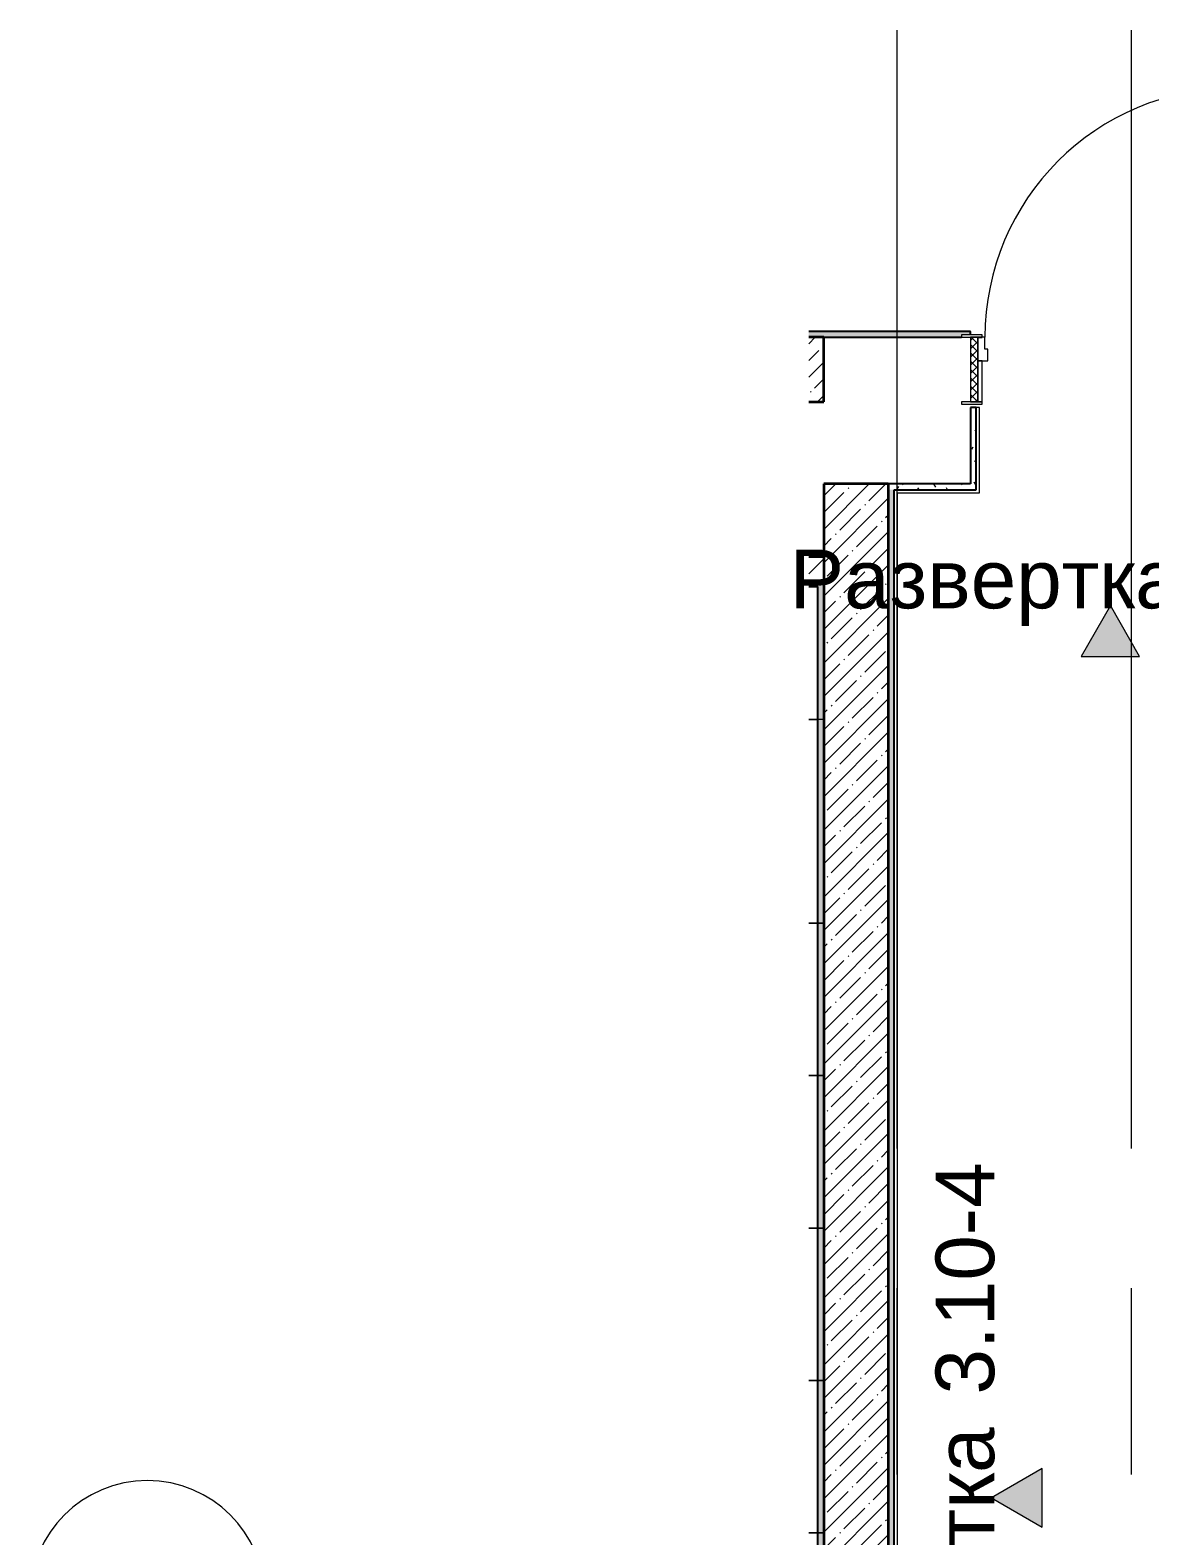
# Model space of a CAD drawing. Header units: millimetres. Extents: x 62702 to 101096, y -2454 to 12271.
# Drawn here: x 62702 to 66523, y 3811 to 8948 of the extents above; entities that cross this region are included whole.
import ezdxf

# ---------------------------------------------------------------- set-up
doc = ezdxf.new("R2010")
doc.units = ezdxf.units.MM
doc.linetypes.add('Осевая', pattern=[3175, 635, -476.25, 1587.5, -476.25])
for name, color, linetype, lineweight in [('A-DOOR', 7, 'Continuous', 9), ('A-DOOR-1', 7, 'Continuous', 13), ('A-DOOR-FRAM', 7, 'Continuous', 13), ('A-DOOR-FRAM-1', 7, 'Continuous', 9), ('A-WALL', 7, 'Continuous', 9), ('G-ANNO-SYMB', 7, 'Continuous', 9), ('I-WALL', 7, 'Continuous', 9), ('Оси', 7, 'Continuous', 9), ('Оси-1', 7, 'Continuous', 20), ('Оси-2', 7, 'Осевая', 9)]:
    doc.layers.add(name, color=color, linetype=linetype, lineweight=lineweight)
for name, color, linetype, lineweight, true_color in [('A-WALL-1', 7, 'Continuous', 25, 0x3c3c3c), ('A-WALL-3', 7, 'Continuous', 35, 0x3c3c3c), ('A-WALL-FNSH-1', 7, 'Continuous', 13, 0x3c3c3c), ('I-FURN-4', 7, 'Continuous', 9, 0xf0f0f0)]:
    doc.layers.add(name, color=color, linetype=linetype, lineweight=lineweight, true_color=true_color)
doc.styles.add('Arial_1', font='arial.ttf', dxfattribs={"height": 200})
pattern_1 = [(45, (0, 0), (-57.02463, 57.02463), []), (45, (57.025, 0), (-57.02463, 57.02463), [100.806, -20.161, 3.353, -16.808])]
pattern_2 = [(0, (0, 0), (121.92, 30.48), [10.058, -81.382, 10.058, -81.382, -487.68]), (0, (0, 0), (121.92, 30.48), [-182.88, 10.058, -172.822, 10.058, -81.382, -213.36]), (0, (0, 0), (121.92, 30.48), [-457.2, 10.058, -50.902, 10.058, -142.342]), (120, (45.72, 15.24), (-87.356454, 90.345817), [10.058, -81.382, 10.058, -81.382, -487.68]), (120, (45.72, 15.24), (-87.356454, 90.345817), [-182.88, 10.058, -172.822, 10.058, -81.382, -213.36]), (120, (45.72, 15.24), (-87.356454, 90.345817), [-457.2, 10.058, -50.902, 10.058, -142.342]), (240, (60.96, 76.2), (-34.563546, -120.825817), [10.058, -81.382, 10.058, -81.382, -487.68]), (240, (60.96, 76.2), (-34.563546, -120.825817), [-182.88, 10.058, -172.822, 10.058, -81.382, -213.36]), (240, (60.96, 76.2), (-34.563546, -120.825817), [-457.2, 10.058, -50.902, 10.058, -142.342])]

# ---------------------------------------------------------------- blocks, each defined once
blk = doc.blocks.new('110_Дверь_СКБ_1Ст_Внутренняя1 - Д-7_л__950x2100h_Туалет-21784696-План разверток пом_3_10_ Этаж 3')
at = {"layer": 'A-DOOR'}
h = blk.add_hatch(dxfattribs=at)
h.set_pattern_fill('FP_5', color=256, style=0, pattern_type=2)
h.set_pattern_definition([(135, (1826.41, 174.685), (-14.14214, -14.14214), []), (225, (1826.41, 174.685), (14.14214, -14.14214), [])])
h.paths.add_polyline_path([(487.5, -110), (487.5, 110), (462.5, 110), (462.5, -110)])
at = {"layer": 'A-DOOR-FRAM-1'}
h = blk.add_hatch(dxfattribs=at)
h.set_pattern_fill('FP_6', color=256, style=0, pattern_type=2)
h.set_pattern_definition([(45, (-296.384, 174.685), (-14.1421, 14.1421), []), (135, (-296.384, 174.685), (-14.1421, -14.1421), [])])
h.paths.add_polyline_path([(-437.5, -110), (-437.5, 110), (-462.5, 110), (-462.5, -110)])
at = {"layer": 'A-DOOR'}
blk.add_arc((437.5, 110), 850, 90, 180, dxfattribs=at)
at = {"layer": 'A-DOOR-1'}
for p, q in [((437.5, 960), (397.5, 960)), ((397.5, 960), (397.5, 110)), ((437.5, 110), (437.5, 960)), ((397.5, 110), (437.5, 110))]:
    blk.add_line(p, q, dxfattribs=at)
at = {"layer": 'A-DOOR-FRAM'}
for p, q in [((-422.5, 118), (-492.5, 118)), ((-492.5, 118), (-492.5, 110)), ((-492.5, 110), (-422.5, 110)), ((-437.5, 110), (-462.5, 110)), ((-462.5, 110), (-462.5, -110)), ((-412.5, 110), (-437.5, 110)), ((-437.5, 110), (-437.5, 30)), ((-437.5, -110), (-437.5, 110)), ((-422.5, 110), (-437.5, 110)), ((-437.5, 110), (-437.5, 109)), ((-437.5, 109), (-422.5, 109)), ((-422.5, 110), (-422.5, 118)), ((-422.5, 109), (-422.5, 110)), ((-412.5, 70), (-412.5, 110)), ((437.5, 110), (437.5, 70)), ((462.5, 110), (437.5, 110)), ((517.5, 118), (447.5, 118)), ((447.5, 118), (447.5, 110)), ((462.5, 110), (447.5, 110)), ((447.5, 110), (447.5, 109)), ((447.5, 110), (517.5, 110)), ((447.5, 109), (462.5, 109)), ((462.5, 30), (462.5, 110)), ((487.5, 110), (462.5, 110)), ((462.5, 110), (462.5, -110)), ((462.5, 109), (462.5, 110)), ((487.5, -110), (487.5, 110)), ((517.5, 110), (517.5, 118)), ((-402.5, 70), (-412.5, 70)), ((-402.5, 30), (-402.5, 70)), ((437.5, 70), (427.5, 70)), ((427.5, 70), (427.5, 30)), ((-437.5, 30), (-402.5, 30)), ((-422.5, 30), (-437.5, 30)), ((-437.5, 30), (-437.5, -110)), ((-422.5, -110), (-422.5, 30)), ((427.5, 30), (462.5, 30)), ((462.5, 30), (447.5, 30)), ((447.5, 30), (447.5, -110)), ((462.5, -110), (462.5, 30)), ((-422.5, -110), (-492.5, -110)), ((-492.5, -110), (-492.5, -118)), ((-492.5, -118), (-422.5, -118)), ((-462.5, -110), (-437.5, -110)), ((-437.5, -110), (-422.5, -110)), ((-422.5, -118), (-422.5, -110)), ((447.5, -110), (462.5, -110)), ((517.5, -110), (447.5, -110)), ((447.5, -110), (447.5, -118)), ((447.5, -118), (517.5, -118)), ((462.5, -110), (487.5, -110)), ((517.5, -118), (517.5, -110))]:
    blk.add_line(p, q, dxfattribs=at)
blk = doc.blocks.new('шкаф 1_112 - шкаф 1_112-31117176-План разверток пом_3_10_ Этаж 3')
at = {"layer": 'I-FURN-4'}
for p, q in [((-20, 6070), (-51.4, 6070)), ((0, 6070), (-51.4, 6070)), ((-51.4, 6070), (-20, 6070)), ((0, 5375), (0, 6070)), ((-51.4, 5375), (-20, 5375)), ((0, 5375), (-51.4, 5375)), ((-51.4, 5375), (-20, 5375)), ((-51.4, 5375), (0, 5375)), ((-20, 5375), (-51.4, 5375)), ((0, 4855), (0, 5375)), ((-51.4, 4855), (-20, 4855)), ((-51.4, 4855), (0, 4855)), ((-20, 4855), (-51.4, 4855)), ((0, 4855), (-51.4, 4855)), ((-51.4, 4855), (-20, 4855)), ((0, 4335), (0, 4855)), ((-51.4, 4335), (-20, 4335)), ((0, 4335), (-51.4, 4335)), ((-51.4, 4335), (-20, 4335)), ((-51.4, 4335), (0, 4335)), ((-20, 4335), (-51.4, 4335)), ((0, 3815), (0, 4335)), ((-51.4, 3815), (-20, 3815)), ((-51.4, 3815), (0, 3815)), ((-20, 3815), (-51.4, 3815)), ((0, 3815), (-51.4, 3815)), ((-51.4, 3815), (-20, 3815)), ((0, 3295), (0, 3815)), ((-20, 3295), (-51.4, 3295)), ((0, 3295), (-51.4, 3295)), ((-51.4, 3295), (-20, 3295)), ((-51.4, 3295), (0, 3295)), ((-20, 3295), (-51.4, 3295)), ((0, 2775), (0, 3295))]:
    blk.add_line(p, q, dxfattribs=at)
blk = doc.blocks.new('Ось сетки - D8-29747960-План разверток пом_3_10_ Этаж 3')
at = {"layer": 'Оси-1'}
for start, end in [(360, 180), (180, 360)]:
    blk.add_arc((0, 0), 4, start, end, dxfattribs=at)
blk = doc.blocks.new('Фасад - Марка фасада_Указатель-25386507-План разверток пом_3_10_ Этаж 3')
at = {"layer": 'G-ANNO-SYMB'}
blk.add_hatch(color=256, dxfattribs=at).paths.add_polyline_path([(-1, 0), (0, 1.732), (1, 0), (0, 0)])
for p, q in [((0, 1.732), (-1, 0)), ((1, 0), (0, 1.732)), ((-1, 0), (0, 0)), ((0, 0), (1, 0))]:
    blk.add_line(p, q, dxfattribs=at)

msp = doc.modelspace()

# ---------------------------------------------------------------- hatches: boundary and pattern name
at = {"layer": 'I-WALL'}
h = msp.add_hatch(dxfattribs=at)
h.set_pattern_fill('FP_10', color=256, style=0, pattern_type=2)
h.set_pattern_definition(pattern_2)
h.paths.add_polyline_path([(72145.9, 7900), (72145.9, 7920), (71660, 7920), (71660, 7908), (71690, 7908), (71690, 7900), (71860, 7900)])
h.paths.add_polyline_path([(70449.1, 7900), (70680, 7900), (70680, 7908), (70710, 7908), (70710, 7920), (69360, 7920), (69360, 7908), (69390, 7908), (69390, 7900)])
h.paths.add_polyline_path([(68230, 7900), (68230, 7908), (68260, 7908), (68260, 7920), (66860, 7920), (66860, 7908), (66890, 7908), (66890, 7900), (67055.4, 7900)])
h.paths.add_polyline_path([(65880, 7900), (65880, 7908), (65910, 7908), (65910, 7920), (65358.6, 7920), (65358.6, 7900), (65410, 7900)])
h = msp.add_hatch(dxfattribs=at)
h.set_pattern_fill('FP_3', color=256, style=0, pattern_type=2)
h.set_pattern_definition(pattern_1)
h.paths.add_polyline_path([(65410, 7680), (65410, 7900), (65358.6, 7900), (65358.6, 7680)])
h = msp.add_hatch(dxfattribs=at)
h.set_pattern_fill('FP_10', color=256, style=0, pattern_type=2)
h.set_pattern_definition(pattern_2)
h.paths.add_polyline_path([(65930, 7380), (65930, 7660), (65910, 7660), (65910, 7380)])
h = msp.add_hatch(dxfattribs=at)
h.set_pattern_fill('FP_3', color=256, style=0, pattern_type=2)
h.set_pattern_definition(pattern_1)
h.paths.add_polyline_path([(65410, -100), (65630, -100), (65630, 7400), (65410, 7400), (65410, 100)])
h = msp.add_hatch(dxfattribs=at)
h.set_pattern_fill('FP_10', color=256, style=0, pattern_type=2)
h.set_pattern_definition(pattern_2)
h.paths.add_polyline_path([(65910, 7380), (65910, 7400), (65630, 7400), (65630, 7380), (65661, 7380)])
h = msp.add_hatch(dxfattribs=at)
h.set_pattern_fill('FP_10', color=256, style=0, pattern_type=2)
h.set_pattern_definition(pattern_2)
h.paths.add_polyline_path([(65650, 400), (65650, 7380), (65630, 7380), (65630, 400)])
h = msp.add_hatch(dxfattribs=at)
h.set_pattern_fill('FP_9', color=256, style=0, pattern_type=2)
h.set_pattern_definition([(45, (0, 0), (-35.35534, 35.35534), [])])
h.paths.add_polyline_path([(65390, 7070), (65410, 7070), (65410, 7150), (65358.6, 7150), (65358.6, 7070)])
h = msp.add_hatch(dxfattribs=at)
h.set_pattern_fill('FP_10', color=256, style=0, pattern_type=2)
h.set_pattern_definition(pattern_2)
h.paths.add_polyline_path([(65390, 7050), (65390, 7070), (65358.6, 7070), (65358.6, 7050)])
h = msp.add_hatch(dxfattribs=at)
h.set_pattern_fill('FP_10', color=256, style=0, pattern_type=2)
h.set_pattern_definition(pattern_2)
h.paths.add_polyline_path([(65390, 140), (65410, 140), (65410, 7070), (65390, 7070), (65390, 141)])

# ---------------------------------------------------------------- linework, layer by layer
at = {"layer": 'A-WALL'}
msp.add_line((65410, 7070), (65390, 7070), dxfattribs=at)
at = {"layer": 'A-WALL-1'}
for p, q in [((65910, 7920), (65358.6, 7920)), ((65910, 7908), (65910, 7920)), ((65410, 7900), (65880, 7900)), ((65910, 7660), (65910, 7400)), ((65930, 7660), (65910, 7660)), ((65930, 7380), (65930, 7660)), ((65910, 7400), (65630, 7400)), ((65650, 7380), (65930, 7380)), ((65650, 420), (65650, 7380)), ((65410, 7150), (65358.6, 7150)), ((65358.6, 7070), (65390, 7070)), ((65358.6, 7050), (65390, 7050)), ((65390, 140), (65390, 7050))]:
    msp.add_line(p, q, dxfattribs=at)
at = {"layer": 'A-WALL-3'}
for p, q in [((65410, 7900), (65358.6, 7900)), ((65410, 7680), (65410, 7900)), ((65358.6, 7680), (65410, 7680)), ((65630, 7400), (65410, 7400)), ((65410, 7400), (65410, 7380)), ((65630, 7400), (65630, -100)), ((65410, 7380), (65410, -100))]:
    msp.add_line(p, q, dxfattribs=at)
at = {"layer": 'A-WALL-FNSH-1'}
for p, q in [((65910, 7921), (65358.6, 7921)), ((65910, 7920), (65910, 7921)), ((65941, 7660), (65930, 7660)), ((65941, 7369), (65941, 7660)), ((65661, 431), (65661, 7369)), ((65661, 7369), (65941, 7369)), ((65358.6, 7049), (65389, 7049)), ((65389, 7049), (65389, 141))]:
    msp.add_line(p, q, dxfattribs=at)
at = {"layer": 'Оси'}
for p, q in [((65660, 6447.9), (65660, 8947.9)), ((66460, 6447.9), (66460, 8947.9))]:
    msp.add_line(p, q, dxfattribs=at)
at = {"layer": 'Оси-2'}
for p, q in [((65660, 846.1), (65660, 6447.9)), ((66460, 846.1), (66460, 6447.9))]:
    msp.add_line(p, q, dxfattribs=at)

# ---------------------------------------------------------------- block references
at = {"layer": 'A-DOOR'}
msp.add_blockref('110_Дверь_СКБ_1Ст_Внутренняя1 - Д-7_л__950x2100h_Туалет-21784696-План разверток пом_3_10_ Этаж 3', (66372.5, 7790), dxfattribs=at)
at = {"layer": 'G-ANNO-SYMB', "xscale": 99.99999999999993, "yscale": 99.99999999999993, "zscale": 99.99999999999993}
msp.add_blockref('Фасад - Марка фасада_Указатель-25386507-План разверток пом_3_10_ Этаж 3', (66387.8, 6811.5), dxfattribs=at)
at = {"layer": 'G-ANNO-SYMB', "xscale": 99.99999999999993, "yscale": 99.99999999999993, "zscale": 99.99999999999993, "rotation": 89.99999999999962}
msp.add_blockref('Фасад - Марка фасада_Указатель-25386507-План разверток пом_3_10_ Этаж 3', (66155.2, 3941.4), dxfattribs=at)
at = {"layer": 'I-FURN-4'}
msp.add_blockref('шкаф 1_112 - шкаф 1_112-31117176-План разверток пом_3_10_ Этаж 3', (65410, 526.5), dxfattribs=at)
at = {"layer": 'Оси-1', "xscale": 99.99999999999993, "yscale": 99.99999999999993, "zscale": 99.99999999999993, "rotation": 269.9999999999994}
msp.add_blockref('Ось сетки - D8-29747960-План разверток пом_3_10_ Этаж 3', (63101.5, 3600), dxfattribs=at)

# ---------------------------------------------------------------- texts
at = {"layer": 'G-ANNO-SYMB', "insert": (65293, 7175.3), "char_height": 200, "width": 1659.493, "attachment_point": 1, "style": 'Arial_1'}
msp.add_mtext('Развертка', dxfattribs=at)
at = {"layer": 'G-ANNO-SYMB', "char_height": 200, "attachment_point": 1, "rotation": 90, "style": 'Arial_1'}
for s, insert, width in [(' 3.10-4', (65791.4, 4215.8), 1074.261), ('Развертка', (65791.4, 2846.6), 1659.493)]:
    msp.add_mtext(s, dxfattribs=dict(at, insert=insert, width=width))

doc.saveas('drawing.dxf')
